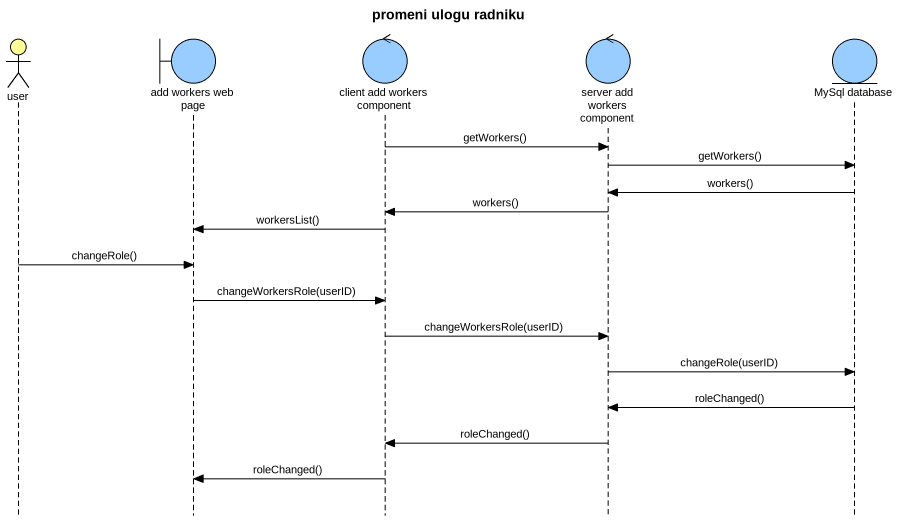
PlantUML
@startuml
title promeni ulogu radniku
hide footbox
actor user #FFFE99
boundary "add workers web page" as add_workers_web_page #99CCFF
control "client add workers component" as client_add_workers_component #99CCFF
control "server add workers component" as server_add_workers_component #99CCFF
entity "MySql database" as MySql_database #99CCFF

client_add_workers_component -> server_add_workers_component : getWorkers()
server_add_workers_component -> MySql_database : getWorkers()
MySql_database -> server_add_workers_component : workers()
server_add_workers_component -> client_add_workers_component : workers()
client_add_workers_component -> add_workers_web_page : workersList()
user -> add_workers_web_page : changeRole()
add_workers_web_page -> client_add_workers_component : changeWorkersRole(userID)
client_add_workers_component -> server_add_workers_component : changeWorkersRole(userID)
server_add_workers_component -> MySql_database : changeRole(userID)
MySql_database -> server_add_workers_component : roleChanged()
server_add_workers_component -> client_add_workers_component : roleChanged()
client_add_workers_component -> add_workers_web_page : roleChanged()
@enduml
